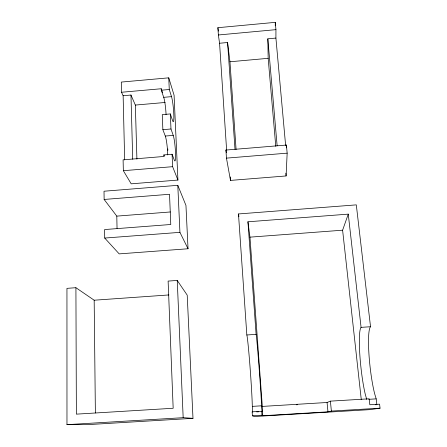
<?xml version="1.0" encoding="UTF-8"?>
<svg xmlns="http://www.w3.org/2000/svg" width="447" height="447" viewBox="0 0 447 447"><rect width="100%" height="100%" fill="white"/><g stroke="black" fill="none" stroke-linecap="round" stroke-linejoin="round"><path stroke-width="0.67" d="M275.274 25.77L275.279 22.35L217.89 27.697L218.371 34.983L219.566 43.247L226.651 150.611M285.655 145.739L275.911 38.073L275.944 29.653L275.279 22.35M286.303 147.828L286.426 145.052L225.931 150.052L226.461 158.132L230.49 180.409L286.097 175.956L287.158 153.159L286.426 145.052M361.254 399.45L342.609 230.199L348.263 214.13L247.94 221.79L256.114 334.362A38.682 0.592 85.8 0 1 258.528 360.399A38.682 0.592 85.8 0 1 261.333 400.54L262.031 411.581L261.702 411.257L252.142 411.832L252.415 415.794L254.449 416.526L370.25 409.614L380.051 408.167L379.581 404.177L369.831 404.758L369.155 398.797L330.4 401.143L327.064 402.496L262.059 406.429L261.612 405.809L252.315 406.368L252.717 412.14M252.415 415.794L261.987 415.224L262.735 415.732L327.969 411.838L331.378 411.078L380.051 408.167M218.371 34.983L275.944 29.653M219.566 43.247L227.579 42.515L229.954 61.77L236.083 149.46M275.771 146.314L268.166 58.328L267.831 38.816L275.911 38.073M229.954 61.77L268.166 58.328M167.726 154.969A13.343 1.587 84.9 0 0 165.289 136.05L162.87 129.675L162.267 114.628L170.329 113.935L170.983 128.987L173.229 135.385A13.349 1.442 85 0 1 175.515 152.528A13.349 1.442 85 0 1 174.324 160.155L172.078 154.243L163.881 154.919L163.943 156.467L123.098 159.842L123.35 170.698L131.195 183.829L177.928 180.068L174.079 95.233L168.759 77.839L121.293 82.075L121.528 92.255L123.132 95.731L124.663 159.892M121.528 92.255L161.233 88.746L162.552 92.646M161.233 88.746L161.289 90.21L169.268 89.506L171.514 96.641A13.226 1.386 84.7 0 1 173.788 113.979A13.226 1.386 84.7 0 1 172.576 120.617L170.329 113.935M123.132 95.731L130.971 95.038L135.346 105.067L136.911 159.132M161.289 90.21L163.708 97.329L171.514 96.641M135.346 105.067L165.161 102.469M162.87 129.675L170.983 128.987M165.289 136.05L173.229 135.385M226.461 158.132L287.158 153.159M123.35 170.698L172.62 166.681L177.928 180.068M104.134 199.457L169.519 194.277L170.776 224.495L104.592 229.562L104.721 238.055L119.193 253.885L188.036 248.761L185.952 205.413L177.8 185.326L104.011 191.221L104.134 199.457L116.796 216.124L117.047 228.434M116.796 216.124L170.402 211.962M252.315 406.368L252.142 401.104A38.654 1.073 85.9 0 0 249.571 360.98A38.654 1.073 85.9 0 0 246.833 334.982L238.48 213.951L356.304 204.871L370.535 326.735A39.107 5.375 83.8 0 0 368.898 353.286A39.107 5.375 83.8 0 0 374.625 393.628L376.184 398.869L376.86 404.68L375.502 404.764M104.721 238.055L179.929 232.351L188.036 248.761M247.94 221.79L249.962 237.15L342.609 230.199M75.912 287.706L66.949 288.349L66.972 424.65L89.082 424.555L192.992 418.336L187.209 295.132L177.235 280.437L168.117 281.09L173.168 408.262L76.376 414.146L75.912 287.706L94.172 300.211L168.966 294.936M246.833 334.982L256.114 334.362M366.708 399.439L365.255 394.204A39.068 4.878 84 0 1 359.774 353.873A39.068 4.878 84 0 1 361.075 327.36L370.535 326.735M368.741 399.316L376.184 398.869M296.288 404.775L297.674 404.691M256.707 411.899L258.707 411.782M66.972 424.65L183.175 417.682L192.992 418.336M163.881 154.919L164.367 156.098M225.931 150.052L226.411 152.762M238.48 213.951L238.933 216.616M217.89 27.697L218.382 31.128M348.263 214.13L361.075 327.36M330.4 401.143L331.378 411.078M327.064 402.496L327.969 411.838M285.845 173.185L286.097 175.956M267.831 38.816L277.129 145.744M249.962 237.15L262.344 406.831M262.059 406.429L262.735 415.732M261.702 411.257L261.987 415.224M227.579 42.515L234.993 149.225M230.261 176.928L230.49 180.409M177.8 185.326L179.929 232.351M168.759 77.839L169.268 89.506M172.078 154.243L172.62 166.681M177.235 280.437L183.175 417.682M167.793 148.924L167.854 150.309M130.971 95.038L132.714 159.227M94.172 300.211L95.379 412.978M163.708 97.329A13.214 1.525 84.6 0 1 166.066 114.583"/></g></svg>
